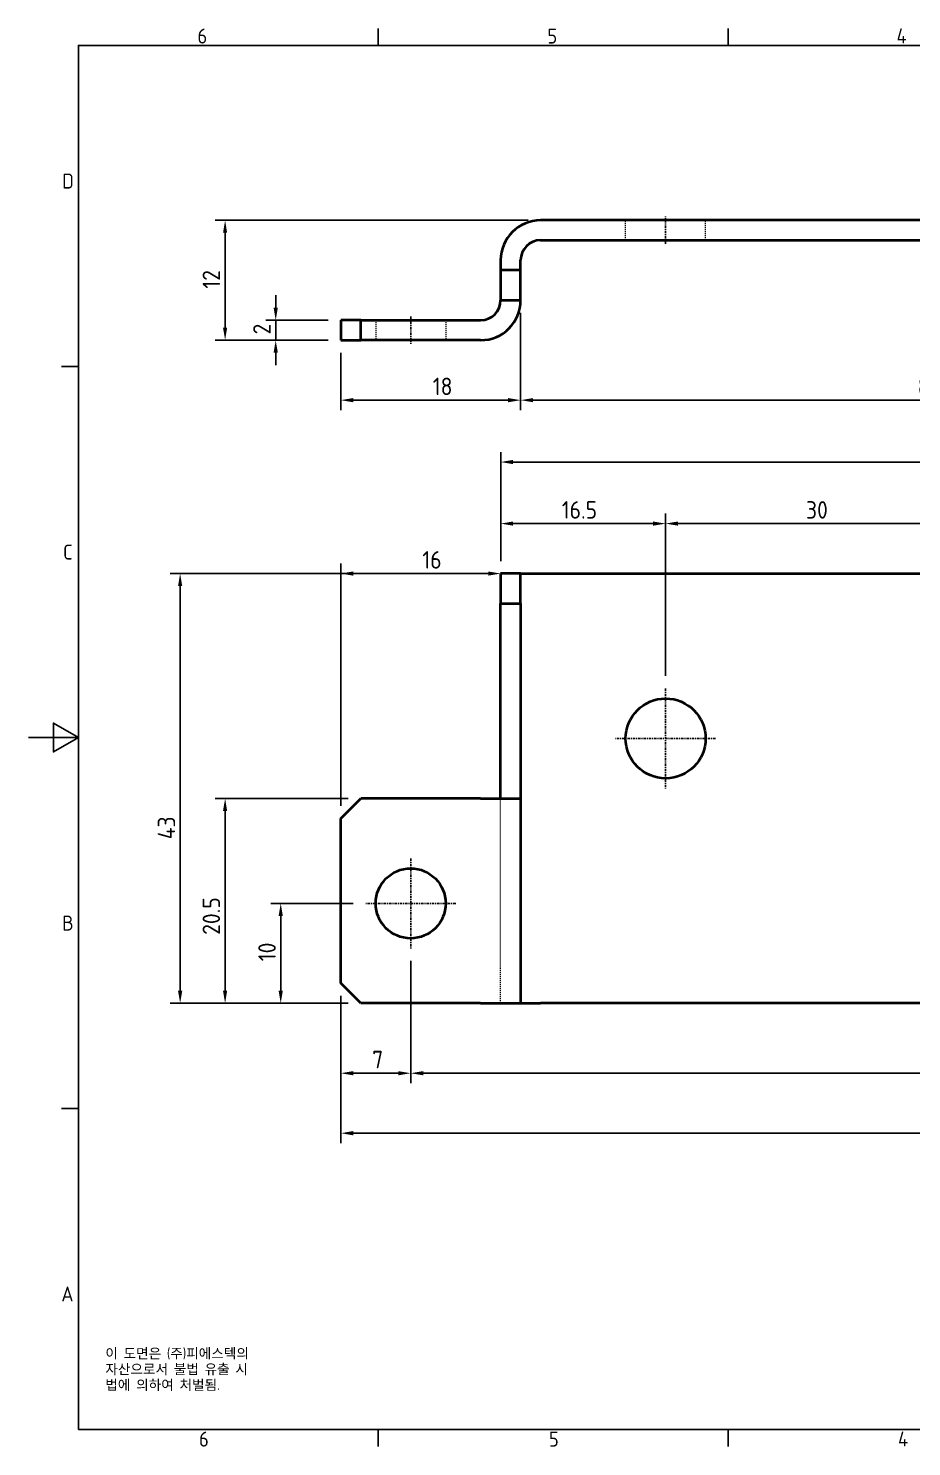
# Model space of a CAD drawing. Header units: millimetres. Extents: x 0 to 210, y 0 to 149.
# Drawn here: x 0 to 88.3, y 3.3 to 145.2 of the extents above; entities that cross this region are included whole.
import ezdxf

# ---------------------------------------------------------------- set-up
doc = ezdxf.new("R2010")
doc.units = ezdxf.units.MM
doc.header["$LTSCALE"] = 0.5
doc.linetypes.add('CHAIN', pattern=[0.7087, 0.4724, -0.0591, 0.1181, -0.0591])
doc.linetypes.add('DASHED', pattern=[0.2067, 0.1654, -0.0413])
doc.layers.get('0').update_dxf_attribs({"color": 3, "lineweight": 25, "true_color": 0x00ff00})
for name, color, linetype, lineweight, true_color in [('가려진 것(ISO)', 2, 'DASHED', 18, 0xffff00), ('가시적인 것(ISO)', 3, 'Continuous', 40, 0x00ff00), ('기호(ISO)', 5, 'Continuous', 25, 0x0000ff), ('중심 표식(ISO)', 1, 'Continuous', 25, 0xff0000), ('중심선(ISO)', 1, 'Continuous', 25, 0xff0000), ('치수(ISO)', 2, 'Continuous', 25, 0xffff00)]:
    doc.layers.add(name, color=color, linetype=linetype, lineweight=lineweight, true_color=true_color)
doc.layers.add('경계(ISO)', color=7, linetype='Continuous', lineweight=25)
doc.styles.add('문자 텍스트_PSTEK_POSCO', font='isocp.shx')
doc.styles.add('치수 텍스트_PSTEK_POSCO', font='isocp.shx')
doc.dimstyles.new('치수_PSTEK_POSCO', dxfattribs={"dimscale": 0.5, "dimtxt": 3.5, "dimasz": 2.5, "dimexe": 2, "dimexo": 2.5, "dimgap": 1, "dimtad": 1, "dimrnd": 1e-08, "dimdsep": 46, "dimtxsty": '치수 텍스트_PSTEK_POSCO', "dimcen": 0.09, "dimdle": 10, "dimclrd": 7, "dimclre": 7, "dimclrt": 2, "dimadec": 1, "dimazin": 2, "dimtfac": 1, "dimtmove": 0, "dimatfit": 3, "dimfxl": 1, "dimtolj": 1, "dimlwd": -1, "dimlwe": -1, "dimarcsym": 0})

# ---------------------------------------------------------------- blocks, each defined once
blk = doc.blocks.new('경계 Default Border')
at = {"layer": '경계(ISO)'}
for p, q in [((70, 287), (70, 290.4)), ((140, 287), (140, 290.4)), ((10, 222.75), (6.6, 222.75)), ((10, 74.25), (6.6, 74.25)), ((70, 10), (70, 6.6)), ((140, 10), (140, 6.6))]:
    blk.add_line(p, q, dxfattribs=at)
at = {"layer": '경계(ISO)', "flags": 128}
for points in [[(10, 10), (10, 287), (410, 287), (410, 10), (10, 10)], [(0, 148.5), (10, 148.5), (5, 151.39), (5, 145.61), (10, 148.5)]]:
    blk.add_lwpolyline(points, dxfattribs=at)
at = {"layer": '경계(ISO)', "color": 2, "true_color": 0xffff00, "char_height": 3, "attachment_point": 7, "style": '문자 텍스트_PSTEK_POSCO'}
for s, insert in [('6', (33.83, 287.37)), ('5', (103.83, 287.37)), ('4', (173.67, 287.4)), ('D', (6.77, 258.35)), ('C', (6.93, 184.1)), ('B', (6.77, 109.85)), ('A', (6.6, 35.62)), ('6', (34.14, 6.57)), ('5', (104.14, 6.57)), ('4', (173.97, 6.6))]:
    blk.add_mtext(s, dxfattribs=dict(at, insert=insert))
blk = doc.blocks.new('*D22')
at = {"layer": 'Defpoints', "color": 0, "transparency": 16777216}
for p in [(38.24, 53.15), (31.24, 49.65), (38.24, 40.65)]:
    blk.add_point(p, dxfattribs=at)
at = {"layer": '치수(ISO)', "color": 7, "transparency": 16777216}
for p, q in [((38.24, 51.9), (38.24, 39.65)), ((31.24, 48.4), (31.24, 39.65)), ((32.49, 40.65), (36.99, 40.65))]:
    blk.add_line(p, q, dxfattribs=at)
for points in [[(32.49, 40.86), (32.49, 40.44), (31.24, 40.65)], [(36.99, 40.86), (36.99, 40.44), (38.24, 40.65)]]:
    blk.add_solid(points, dxfattribs=at)
at = {"layer": '치수(ISO)', "color": 2, "transparency": 16777216, "insert": (34.39, 42.02), "char_height": 1.75, "attachment_point": 4, "style": '치수 텍스트_PSTEK_POSCO'}
blk.add_mtext('\\A1;7', dxfattribs=at)
blk = doc.blocks.new('*D23')
at = {"layer": 'Defpoints', "color": 0, "transparency": 16777216}
for p in [(38.24, 53.15), (149.24, 53.15), (149.24, 40.65)]:
    blk.add_point(p, dxfattribs=at)
at = {"layer": '치수(ISO)', "color": 7, "transparency": 16777216}
for p, q in [((38.24, 51.9), (38.24, 39.65)), ((149.24, 51.9), (149.24, 39.65)), ((39.49, 40.65), (147.99, 40.65))]:
    blk.add_line(p, q, dxfattribs=at)
for points in [[(39.49, 40.86), (39.49, 40.44), (38.24, 40.65)], [(147.99, 40.86), (147.99, 40.44), (149.24, 40.65)]]:
    blk.add_solid(points, dxfattribs=at)
at = {"layer": '치수(ISO)', "color": 2, "transparency": 16777216, "insert": (92.69, 42.02), "char_height": 1.75, "attachment_point": 4, "style": '치수 텍스트_PSTEK_POSCO'}
blk.add_mtext('\\A1;111', dxfattribs=at)
blk = doc.blocks.new('*D24')
at = {"layer": 'Defpoints', "color": 0, "transparency": 16777216}
for p in [(31.24, 49.65), (156.24, 49.65), (156.24, 34.65)]:
    blk.add_point(p, dxfattribs=at)
at = {"layer": '치수(ISO)', "color": 7, "transparency": 16777216}
for p, q in [((31.24, 48.4), (31.24, 33.65)), ((156.24, 48.4), (156.24, 33.65)), ((32.49, 34.65), (154.99, 34.65))]:
    blk.add_line(p, q, dxfattribs=at)
for points in [[(32.49, 34.86), (32.49, 34.44), (31.24, 34.65)], [(154.99, 34.86), (154.99, 34.44), (156.24, 34.65)]]:
    blk.add_solid(points, dxfattribs=at)
at = {"layer": '치수(ISO)', "color": 2, "transparency": 16777216, "insert": (92.3, 36.02), "char_height": 1.75, "attachment_point": 4, "style": '치수 텍스트_PSTEK_POSCO'}
blk.add_mtext('\\A1;125', dxfattribs=at)
blk = doc.blocks.new('*D25')
at = {"layer": 'Defpoints', "color": 0, "transparency": 16777216}
for p in [(47.24, 90.65), (47.24, 90.65), (31.24, 66.15)]:
    blk.add_point(p, dxfattribs=at)
at = {"layer": '치수(ISO)', "color": 7, "transparency": 16777216}
for p, q in [((31.24, 67.4), (31.24, 91.65)), ((32.49, 90.65), (45.99, 90.65))]:
    blk.add_line(p, q, dxfattribs=at)
for points in [[(32.49, 90.86), (32.49, 90.44), (31.24, 90.65)], [(45.99, 90.86), (45.99, 90.44), (47.24, 90.65)]]:
    blk.add_solid(points, dxfattribs=at)
at = {"layer": '치수(ISO)', "color": 2, "transparency": 16777216, "insert": (39.41, 92.02), "char_height": 1.75, "attachment_point": 4, "style": '치수 텍스트_PSTEK_POSCO'}
blk.add_mtext('\\A1;16', dxfattribs=at)
blk = doc.blocks.new('*D26')
at = {"layer": 'Defpoints', "color": 0, "transparency": 16777216}
for p in [(63.74, 95.65), (47.24, 90.65), (63.74, 79.15)]:
    blk.add_point(p, dxfattribs=at)
at = {"layer": '치수(ISO)', "color": 7, "transparency": 16777216}
for p, q in [((47.24, 91.9), (47.24, 96.65)), ((63.74, 80.4), (63.74, 96.65)), ((48.49, 95.65), (62.49, 95.65))]:
    blk.add_line(p, q, dxfattribs=at)
for points in [[(48.49, 95.86), (48.49, 95.44), (47.24, 95.65)], [(62.49, 95.86), (62.49, 95.44), (63.74, 95.65)]]:
    blk.add_solid(points, dxfattribs=at)
at = {"layer": '치수(ISO)', "color": 2, "transparency": 16777216, "insert": (53.35, 97.02), "char_height": 1.75, "attachment_point": 4, "style": '치수 텍스트_PSTEK_POSCO'}
blk.add_mtext('\\A1;16.5', dxfattribs=at)
blk = doc.blocks.new('*D27')
at = {"layer": 'Defpoints', "color": 0, "transparency": 16777216}
for p in [(93.74, 95.65), (63.74, 79.15), (93.74, 74.15)]:
    blk.add_point(p, dxfattribs=at)
at = {"layer": '치수(ISO)', "color": 7, "transparency": 16777216}
for p, q in [((63.74, 80.4), (63.74, 96.65)), ((93.74, 75.4), (93.74, 96.65)), ((64.99, 95.65), (92.49, 95.65))]:
    blk.add_line(p, q, dxfattribs=at)
for points in [[(64.99, 95.86), (64.99, 95.44), (63.74, 95.65)], [(92.49, 95.86), (92.49, 95.44), (93.74, 95.65)]]:
    blk.add_solid(points, dxfattribs=at)
at = {"layer": '치수(ISO)', "color": 2, "transparency": 16777216, "insert": (77.78, 97.02), "char_height": 1.75, "attachment_point": 4, "style": '치수 텍스트_PSTEK_POSCO'}
blk.add_mtext('\\A1;30', dxfattribs=at)
blk = doc.blocks.new('*D29')
at = {"layer": 'Defpoints', "color": 0, "transparency": 16777216}
for p in [(47.24, 101.81), (47.24, 90.65), (140.24, 90.65)]:
    blk.add_point(p, dxfattribs=at)
at = {"layer": '치수(ISO)', "color": 7, "transparency": 16777216}
for p, q in [((47.24, 91.9), (47.24, 102.81)), ((140.24, 91.9), (140.24, 102.81)), ((138.99, 101.81), (48.49, 101.81))]:
    blk.add_line(p, q, dxfattribs=at)
for points in [[(48.49, 102.02), (48.49, 101.6), (47.24, 101.81)], [(138.99, 102.02), (138.99, 101.6), (140.24, 101.81)]]:
    blk.add_solid(points, dxfattribs=at)
at = {"layer": '치수(ISO)', "color": 2, "transparency": 16777216, "insert": (96.45, 103.18), "char_height": 1.75, "attachment_point": 4, "style": '치수 텍스트_PSTEK_POSCO'}
blk.add_mtext('\\A1;93', dxfattribs=at)
blk = doc.blocks.new('*D30')
at = {"layer": 'Defpoints', "color": 0, "transparency": 16777216}
for p in [(25.24, 57.65), (33.74, 57.65), (33.24, 47.65)]:
    blk.add_point(p, dxfattribs=at)
at = {"layer": '치수(ISO)', "color": 7, "transparency": 16777216}
for p, q in [((32.49, 57.65), (24.24, 57.65)), ((25.24, 48.9), (25.24, 56.4)), ((31.99, 47.65), (24.24, 47.65))]:
    blk.add_line(p, q, dxfattribs=at)
for points in [[(25.03, 56.4), (25.45, 56.4), (25.24, 57.65)], [(25.03, 48.9), (25.45, 48.9), (25.24, 47.65)]]:
    blk.add_solid(points, dxfattribs=at)
at = {"layer": '치수(ISO)', "color": 2, "transparency": 16777216, "insert": (23.87, 51.86), "char_height": 1.75, "attachment_point": 4, "rotation": 90, "style": '치수 텍스트_PSTEK_POSCO'}
blk.add_mtext('\\A1;10', dxfattribs=at)
blk = doc.blocks.new('*D31')
at = {"layer": 'Defpoints', "color": 0, "transparency": 16777216}
for p in [(19.68, 68.15), (33.24, 68.15), (33.24, 47.65)]:
    blk.add_point(p, dxfattribs=at)
at = {"layer": '치수(ISO)', "color": 7, "transparency": 16777216}
for p, q in [((31.99, 68.15), (18.68, 68.15)), ((19.68, 48.9), (19.68, 66.9)), ((31.99, 47.65), (18.68, 47.65))]:
    blk.add_line(p, q, dxfattribs=at)
for points in [[(19.47, 66.9), (19.88, 66.9), (19.68, 68.15)], [(19.47, 48.9), (19.88, 48.9), (19.68, 47.65)]]:
    blk.add_solid(points, dxfattribs=at)
at = {"layer": '치수(ISO)', "color": 2, "transparency": 16777216, "insert": (18.3, 54.5), "char_height": 1.75, "attachment_point": 4, "rotation": 90, "style": '치수 텍스트_PSTEK_POSCO'}
blk.add_mtext('\\A1;20.5', dxfattribs=at)
blk = doc.blocks.new('*D32')
at = {"layer": 'Defpoints', "color": 0, "transparency": 16777216}
for p in [(15.18, 90.65), (47.24, 90.65), (33.24, 47.65)]:
    blk.add_point(p, dxfattribs=at)
at = {"layer": '치수(ISO)', "color": 7, "transparency": 16777216}
for p, q in [((45.99, 90.65), (14.18, 90.65)), ((15.18, 48.9), (15.18, 89.4)), ((31.99, 47.65), (14.18, 47.65))]:
    blk.add_line(p, q, dxfattribs=at)
for points in [[(14.97, 89.4), (15.39, 89.4), (15.18, 90.65)], [(14.97, 48.9), (15.39, 48.9), (15.18, 47.65)]]:
    blk.add_solid(points, dxfattribs=at)
at = {"layer": '치수(ISO)', "color": 2, "transparency": 16777216, "insert": (13.81, 64.06), "char_height": 1.75, "attachment_point": 4, "rotation": 90, "style": '치수 텍스트_PSTEK_POSCO'}
blk.add_mtext('\\A1;43', dxfattribs=at)
blk = doc.blocks.new('*D35')
at = {"layer": 'Defpoints', "color": 0, "transparency": 16777216}
for p in [(49.24, 118), (31.24, 114), (49.24, 108)]:
    blk.add_point(p, dxfattribs=at)
at = {"layer": '치수(ISO)', "color": 7, "transparency": 16777216}
for p, q in [((49.24, 116.75), (49.24, 107)), ((31.24, 112.75), (31.24, 107)), ((32.49, 108), (47.99, 108))]:
    blk.add_line(p, q, dxfattribs=at)
for points in [[(32.49, 108.21), (32.49, 107.79), (31.24, 108)], [(47.99, 108.21), (47.99, 107.79), (49.24, 108)]]:
    blk.add_solid(points, dxfattribs=at)
at = {"layer": '치수(ISO)', "color": 2, "transparency": 16777216, "insert": (40.45, 109.38), "char_height": 1.75, "attachment_point": 4, "style": '치수 텍스트_PSTEK_POSCO'}
blk.add_mtext('\\A1;18', dxfattribs=at)
blk = doc.blocks.new('*D36')
at = {"layer": 'Defpoints', "color": 0, "transparency": 16777216}
for p in [(49.24, 118), (138.24, 118), (138.24, 108)]:
    blk.add_point(p, dxfattribs=at)
at = {"layer": '치수(ISO)', "color": 7, "transparency": 16777216}
for p, q in [((49.24, 116.75), (49.24, 107)), ((138.24, 116.75), (138.24, 107)), ((50.49, 108), (136.99, 108))]:
    blk.add_line(p, q, dxfattribs=at)
for points in [[(50.49, 108.21), (50.49, 107.79), (49.24, 108)], [(136.99, 108.21), (136.99, 107.79), (138.24, 108)]]:
    blk.add_solid(points, dxfattribs=at)
at = {"layer": '치수(ISO)', "color": 2, "transparency": 16777216, "insert": (88.96, 109.38), "char_height": 1.75, "attachment_point": 4, "style": '치수 텍스트_PSTEK_POSCO'}
blk.add_mtext('\\A1;89', dxfattribs=at)
blk = doc.blocks.new('*D37')
at = {"layer": 'Defpoints', "color": 0, "transparency": 16777216}
for p in [(24.74, 116), (31.24, 116), (31.24, 114)]:
    blk.add_point(p, dxfattribs=at)
at = {"layer": '치수(ISO)', "color": 7, "transparency": 16777216}
for p, q in [((24.74, 117.25), (24.74, 118.5)), ((29.99, 116), (23.74, 116)), ((24.74, 114), (24.74, 116)), ((29.99, 114), (23.74, 114)), ((24.74, 112.75), (24.74, 111.5))]:
    blk.add_line(p, q, dxfattribs=at)
for points in [[(24.53, 117.25), (24.95, 117.25), (24.74, 116)], [(24.53, 112.75), (24.95, 112.75), (24.74, 114)]]:
    blk.add_solid(points, dxfattribs=at)
at = {"layer": '치수(ISO)', "color": 2, "transparency": 16777216, "insert": (23.36, 114.58), "char_height": 1.75, "attachment_point": 4, "rotation": 90, "style": '치수 텍스트_PSTEK_POSCO'}
blk.add_mtext('\\A1;2', dxfattribs=at)
blk = doc.blocks.new('*D38')
at = {"layer": 'Defpoints', "color": 0, "transparency": 16777216}
for p in [(19.68, 126), (51.24, 126), (31.24, 114)]:
    blk.add_point(p, dxfattribs=at)
at = {"layer": '치수(ISO)', "color": 7, "transparency": 16777216}
for p, q in [((49.99, 126), (18.68, 126)), ((19.68, 115.25), (19.68, 124.75)), ((29.99, 114), (18.68, 114))]:
    blk.add_line(p, q, dxfattribs=at)
for points in [[(19.47, 124.75), (19.88, 124.75), (19.68, 126)], [(19.47, 115.25), (19.88, 115.25), (19.68, 114)]]:
    blk.add_solid(points, dxfattribs=at)
at = {"layer": '치수(ISO)', "color": 2, "transparency": 16777216, "insert": (18.3, 119.16), "char_height": 1.75, "attachment_point": 4, "rotation": 90, "style": '치수 텍스트_PSTEK_POSCO'}
blk.add_mtext('\\A1;12', dxfattribs=at)

msp = doc.modelspace()

# ---------------------------------------------------------------- linework, layer by layer
at = {"layer": '가려진 것(ISO)'}
for p, q in [((59.739, 124.003), (59.739, 126.003)), ((67.739, 124.003), (67.739, 126.003)), ((34.739, 116.003), (34.739, 114.003)), ((41.739, 116.003), (41.739, 114.003)), ((47.239, 47.647), (47.239, 68.147))]:
    msp.add_line(p, q, dxfattribs=at)
at = {"layer": '가시적인 것(ISO)'}
for p, q in [((136.239, 126.003), (51.239, 126.003)), ((51.239, 124.003), (136.239, 124.003)), ((47.239, 122.003), (47.239, 121.003)), ((49.239, 121.003), (47.239, 121.003)), ((47.239, 121.003), (47.239, 118.003)), ((49.239, 121.003), (49.239, 122.003)), ((49.239, 118.003), (49.239, 121.003)), ((47.239, 118.003), (49.239, 118.003)), ((33.239, 116.003), (31.239, 116.003)), ((31.239, 116.003), (31.239, 114.003)), ((33.239, 114.003), (33.239, 116.003)), ((33.239, 116.003), (45.239, 116.003)), ((31.239, 114.003), (33.239, 114.003)), ((45.239, 114.003), (33.239, 114.003)), ((49.239, 90.647), (47.239, 90.647)), ((47.239, 90.647), (47.239, 87.647)), ((49.239, 87.647), (49.239, 90.647)), ((49.239, 90.647), (51.239, 90.647)), ((51.239, 90.647), (136.239, 90.647)), ((47.239, 68.147), (47.239, 87.647)), ((47.239, 87.647), (49.239, 87.647)), ((49.239, 87.647), (49.239, 68.147)), ((31.239, 66.147), (33.239, 68.147)), ((45.239, 68.147), (33.239, 68.147)), ((45.239, 68.147), (49.239, 68.147)), ((49.239, 68.147), (49.239, 47.647)), ((31.239, 49.647), (31.239, 66.147)), ((33.239, 47.647), (31.239, 49.647)), ((45.239, 47.647), (33.239, 47.647)), ((45.239, 47.647), (49.239, 47.647)), ((49.239, 47.647), (51.239, 47.647)), ((136.239, 47.647), (51.239, 47.647))]:
    msp.add_line(p, q, dxfattribs=at)
for centre, radius in [((63.739, 74.147), 4), ((38.239, 57.647), 3.5)]:
    msp.add_circle(centre, radius, dxfattribs=at)
for centre, radius, start, end in [((51.239, 122.003), 4, 90, 180), ((51.239, 122.003), 2, 90, 180), ((45.239, 118.003), 4, 270, 0), ((45.239, 118.003), 2, 270, 0)]:
    msp.add_arc(centre, radius, start, end, dxfattribs=at)
at = {"layer": '중심 표식(ISO)', "linetype": 'CHAIN'}
for p, q in [((63.739, 79.147), (63.739, 69.147)), ((68.739, 74.147), (58.739, 74.147)), ((38.239, 62.147), (38.239, 53.147)), ((42.739, 57.647), (33.739, 57.647))]:
    msp.add_line(p, q, dxfattribs=at)
at = {"layer": '중심선(ISO)', "linetype": 'CHAIN'}
for p, q in [((63.739, 123.628), (63.739, 126.378)), ((38.239, 116.378), (38.239, 113.628))]:
    msp.add_line(p, q, dxfattribs=at)

# ---------------------------------------------------------------- block references
at = {"xscale": 0.5, "yscale": 0.5, "zscale": 0.5}
msp.add_blockref('경계 Default Border', (0, 0), dxfattribs=at)

# ---------------------------------------------------------------- texts
at = {"layer": '기호(ISO)', "color": 7, "insert": (7.697, 13.114), "char_height": 1, "width": 25.62007, "attachment_point": 1, "line_spacing_factor": 0.944221, "style": '문자 텍스트_PSTEK_POSCO'}
msp.add_mtext('{이 도면은 (주)피에스텍의\\P자산으로서 불법 유출 시 \\P법에 의하여 처벌됨.}', dxfattribs=at)

# ---------------------------------------------------------------- dimensions: what is measured, and where the dimension line sits
at = {"layer": '치수(ISO)', "color": 7}
for base, p1, p2, angle, override, picture, middle in [((19.676, 126.003), (31.239, 114.003), (51.239, 126.003), 90, {"dimdec": 2, "dimtp": 0, "dimtm": 0, "dimtdec": 2, "dimtofl": 0, "dimatfit": 1}, '*D38', (19.676, 120.003)), ((24.739, 116.003), (31.239, 114.003), (31.239, 116.003), 90, {"dimdec": 2, "dimtp": 0, "dimtm": 0, "dimtdec": 2, "dimtofl": 1, "dimatfit": 1}, '*D37', (24.739, 115.003)), ((138.239, 108.003), (49.239, 118.003), (138.239, 118.003), 180, {"dimdec": 2, "dimtp": 0, "dimtm": 0, "dimtdec": 2, "dimtofl": 0, "dimatfit": 1}, '*D36', (89.989, 108.003)), ((47.239, 101.809), (140.239, 90.647), (47.239, 90.647), 180, {"dimdec": 2, "dimtp": 0, "dimtm": 0, "dimtdec": 2, "dimtofl": 0, "dimatfit": 1}, '*D29', (97.489, 101.809)), ((63.739, 95.647), (47.239, 90.647), (63.739, 79.147), 180, {"dimdec": 2, "dimtp": 0, "dimtm": 0, "dimtdec": 2, "dimtofl": 0, "dimatfit": 1}, '*D26', (55.044, 95.647)), ((93.739, 95.647), (63.739, 79.147), (93.739, 74.147), 180, {"dimdec": 2, "dimtp": 0, "dimtm": 0, "dimtdec": 2, "dimtofl": 0, "dimatfit": 1}, '*D27', (78.739, 95.647)), ((15.181, 90.647), (33.239, 47.647), (47.239, 90.647), 90, {"dimdec": 2, "dimtp": 0, "dimtm": 0, "dimtdec": 2, "dimtofl": 0, "dimatfit": 1}, '*D32', (15.181, 65.147)), ((19.676, 68.147), (33.239, 47.647), (33.239, 68.147), 90, {"dimdec": 2, "dimtp": 0, "dimtm": 0, "dimtdec": 2, "dimtofl": 0, "dimatfit": 1}, '*D31', (19.676, 56.397)), ((25.242, 57.647), (33.239, 47.647), (33.739, 57.647), 90, {"dimdec": 2, "dimtp": 0, "dimtm": 0, "dimtdec": 2, "dimtofl": 0, "dimatfit": 1}, '*D30', (25.242, 52.647)), ((149.239, 40.647), (38.239, 53.147), (149.239, 53.147), 180, {"dimdec": 2, "dimtp": 0, "dimtm": 0, "dimtdec": 2, "dimtofl": 0, "dimatfit": 1}, '*D23', (93.739, 40.647))]:
    dim = msp.add_linear_dim(base=base, p1=p1, p2=p2, angle=angle, dimstyle='치수_PSTEK_POSCO', override=override, dxfattribs=at)
    dim.commit()
    dim.dimension.update_dxf_attribs({"geometry": picture, "text_midpoint": middle, "dimtype": 160})
for base, p1, p2, override, picture, middle in [((49.239, 108.003), (31.239, 114.003), (49.239, 118.003), {"dimdec": 2, "dimtp": 0, "dimtm": 0, "dimtdec": 2, "dimtofl": 0, "dimatfit": 1}, '*D35', (41.239, 108.003)), ((47.239, 90.647), (31.239, 66.147), (47.239, 90.647), {"dimdec": 2, "dimse2": 1, "dimtp": 0, "dimtm": 0, "dimtdec": 2, "dimtofl": 0, "dimatfit": 1}, '*D25', (40.239, 90.647)), ((38.239, 40.647), (31.239, 49.647), (38.239, 53.147), {"dimdec": 2, "dimtp": 0, "dimtm": 0, "dimtdec": 2, "dimtofl": 0, "dimatfit": 1}, '*D22', (34.739, 40.647)), ((156.239, 34.647), (31.239, 49.647), (156.239, 49.647), {"dimdec": 2, "dimtp": 0, "dimtm": 0, "dimtdec": 2, "dimtofl": 0, "dimatfit": 1}, '*D24', (93.739, 34.647))]:
    dim = msp.add_linear_dim(base=base, p1=p1, p2=p2, dimstyle='치수_PSTEK_POSCO', override=override, dxfattribs=at)
    dim.commit()
    dim.dimension.update_dxf_attribs({"geometry": picture, "text_midpoint": middle, "dimtype": 160})

doc.saveas('drawing.dxf')
